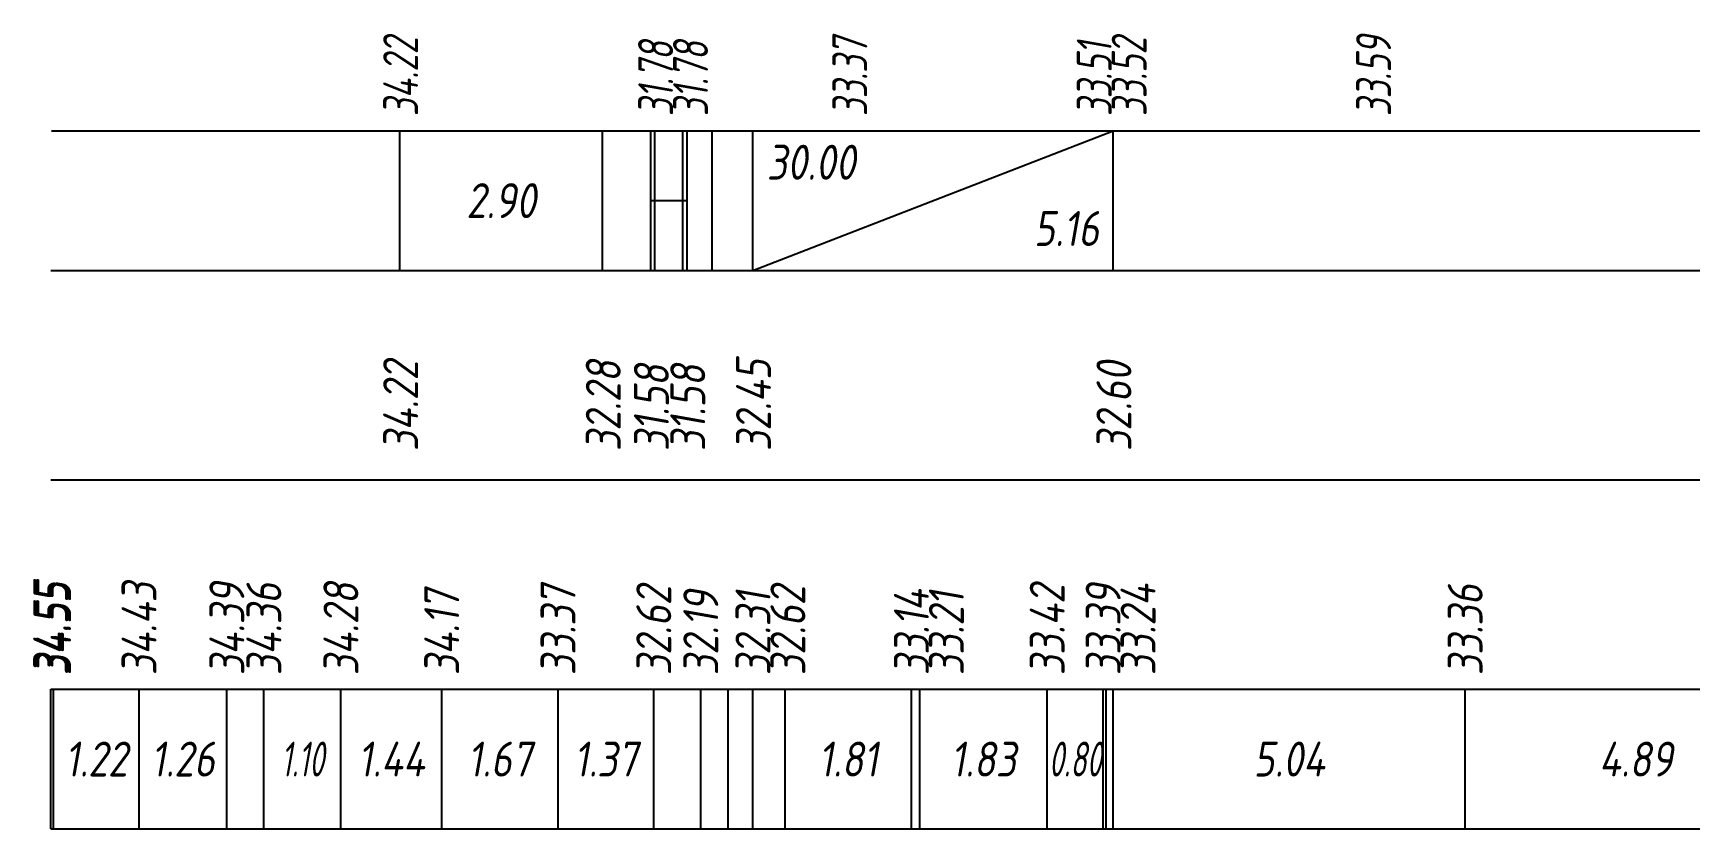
# Model space of a CAD drawing. Extents: x -717 to 1451, y -133302 to 233.
# Drawn here: x -345.1 to -226.5, y -110205.6 to -110148.6 of the extents above; entities that cross this region are included whole.
import ezdxf
from ezdxf.enums import TextEntityAlignment as Align

# ---------------------------------------------------------------- set-up
doc = ezdxf.new("R2010")
doc.units = 0
for name, color, linetype in [('Код_510', 7, 'Continuous'), ('Код_514', 1, 'Continuous'), ('Код_516', 1, 'Continuous'), ('Таблица', 7, 'Continuous')]:
    doc.layers.add(name, color=color, linetype=linetype)
doc.styles.add('М', font='romand.shx', dxfattribs={"width": 0.8, "oblique": 10, "height": 2.5})

msp = doc.modelspace()

# ---------------------------------------------------------------- linework, layer by layer
at = {"layer": 'Код_510'}
for p, q in [((-343.853, -110205.613), (-343.853, -110195.613)), ((-343.645, -110205.613), (-343.645, -110195.613)), ((-337.528, -110205.613), (-337.528, -110195.613)), ((-331.242, -110205.613), (-331.242, -110195.613)), ((-328.591, -110205.613), (-328.591, -110195.613)), ((-323.074, -110205.613), (-323.074, -110195.613)), ((-315.859, -110205.613), (-315.859, -110195.613)), ((-307.53, -110205.613), (-307.53, -110195.613)), ((-300.679, -110205.613), (-300.679, -110195.613)), ((-297.312, -110205.613), (-297.312, -110195.613)), ((-295.348, -110205.613), (-295.348, -110195.613)), ((-293.577, -110205.613), (-293.577, -110195.613)), ((-291.273, -110205.613), (-291.273, -110195.613)), ((-282.23, -110205.613), (-282.23, -110195.613)), ((-281.641, -110205.613), (-281.641, -110195.613)), ((-272.512, -110205.613), (-272.512, -110195.613)), ((-268.507, -110205.613), (-268.507, -110195.613)), ((-268.288, -110205.613), (-268.288, -110195.613)), ((-267.788, -110205.613), (-267.788, -110195.613)), ((-242.589, -110205.613), (-242.589, -110195.613))]:
    msp.add_line(p, q, dxfattribs=at)
at = {"layer": 'Код_516'}
for p, q in [((-318.853, -110165.613), (-318.853, -110155.613)), ((-304.348, -110165.613), (-304.348, -110155.613)), ((-304.348, -110165.613), (-304.348, -110155.613)), ((-300.901, -110165.613), (-300.901, -110155.613)), ((-300.598, -110165.613), (-300.598, -110155.613)), ((-298.598, -110165.613), (-298.598, -110155.613)), ((-298.295, -110165.613), (-298.295, -110155.613)), ((-296.506, -110165.613), (-296.506, -110155.613)), ((-296.506, -110165.613), (-296.506, -110155.613)), ((-293.591, -110165.613), (-293.591, -110155.613)), ((-293.591, -110165.613), (-267.788, -110155.613)), ((-267.788, -110165.613), (-267.788, -110155.613)), ((-300.901, -110160.613), (-300.598, -110160.613)), ((-300.598, -110160.613), (-298.598, -110160.613)), ((-298.598, -110160.613), (-298.295, -110160.613))]:
    msp.add_line(p, q, dxfattribs=at)
at = {"layer": 'Таблица'}
for p, q in [((-343.799, -110155.613), (-112.124, -110155.613)), ((-343.853, -110165.613), (-112.178, -110165.613)), ((-343.853, -110180.613), (-112.178, -110180.613)), ((-343.853, -110195.613), (-112.178, -110195.613)), ((-343.853, -110205.613), (-112.178, -110205.613))]:
    msp.add_line(p, q, dxfattribs=at)

# ---------------------------------------------------------------- texts
at = {"layer": 'Код_510', "style": 'М', "oblique": 10, "width": 0.8}
for s, p in [('34.55', (-343.853, -110194.613)), ('34.55', (-343.645, -110194.613)), ('34.43', (-337.528, -110194.613)), ('34.39', (-331.242, -110194.613)), ('34.36', (-328.591, -110194.613)), ('34.28', (-323.074, -110194.613)), ('33.37', (-307.53, -110194.613)), ('32.62', (-300.679, -110194.613)), ('32.62', (-291.077, -110194.613)), ('33.42', (-272.512, -110194.613)), ('33.39', (-268.507, -110194.613)), ('34.17', (-315.859, -110194.613)), ('32.19', (-297.312, -110194.613)), ('32.31', (-293.577, -110194.613)), ('33.14', (-282.23, -110194.613)), ('33.21', (-279.73, -110194.613)), ('33.24', (-266.007, -110194.613)), ('33.36', (-242.589, -110194.613))]:
    msp.add_text(s, height=2.5, rotation=90, dxfattribs=at).set_placement(p, align=Align.MIDDLE_LEFT)
at = {"layer": 'Код_510', "style": 'М', "oblique": 10}
for s, width, p in [('1.22', 0.8, (-340.587, -110200.613)), ('1.26', 0.8, (-334.385, -110200.613)), ('1.10', 0.6, (-325.833, -110200.613)), ('1.44', 0.8, (-319.467, -110200.613)), ('1.67', 0.8, (-311.694, -110200.613)), ('1.37', 0.8, (-304.104, -110200.613)), ('1.81', 0.8, (-286.752, -110200.613)), ('1.83', 0.8, (-277.077, -110200.613)), ('0.80', 0.6, (-270.509, -110200.613)), ('5.04', 0.8, (-255.189, -110200.613)), ('4.89', 0.8, (-230.368, -110200.613))]:
    msp.add_text(s, height=2.5, dxfattribs=dict(at, width=width)).set_placement(p, align=Align.MIDDLE_CENTER)
at = {"layer": 'Код_514', "style": 'М', "oblique": 10, "width": 0.7}
for s, p in [('34.22', (-318.799, -110154.573)), ('33.37', (-286.644, -110154.573)), ('33.52', (-266.644, -110154.573)), ('33.59', (-249.144, -110154.573)), ('31.78', (-300.544, -110154.573)), ('31.78', (-298.044, -110154.573)), ('33.51', (-269.144, -110154.573))]:
    msp.add_text(s, height=2.5, rotation=90, dxfattribs=at).set_placement(p, align=Align.MIDDLE_LEFT)
at = {"layer": 'Код_516', "style": 'М', "oblique": 10, "width": 0.8}
msp.add_text('30.00', height=2.5, dxfattribs=at).set_placement((-292.591, -110156.613), align=Align.TOP_LEFT)
msp.add_text('2.90', height=2.5, dxfattribs=at).set_placement((-311.601, -110160.613), align=Align.MIDDLE_CENTER)
msp.add_text('5.16', height=2.5, dxfattribs=at).set_placement((-268.788, -110164.613), align=Align.BOTTOM_RIGHT)
for s, p in [('34.22', (-318.799, -110178.562)), ('32.28', (-304.294, -110178.562)), ('31.58', (-300.847, -110178.562)), ('31.58', (-298.241, -110178.562)), ('32.45', (-293.537, -110178.562)), ('32.60', (-267.734, -110178.562))]:
    msp.add_text(s, height=2.5, rotation=90, dxfattribs=at).set_placement(p, align=Align.MIDDLE_LEFT)

doc.saveas('drawing.dxf')
